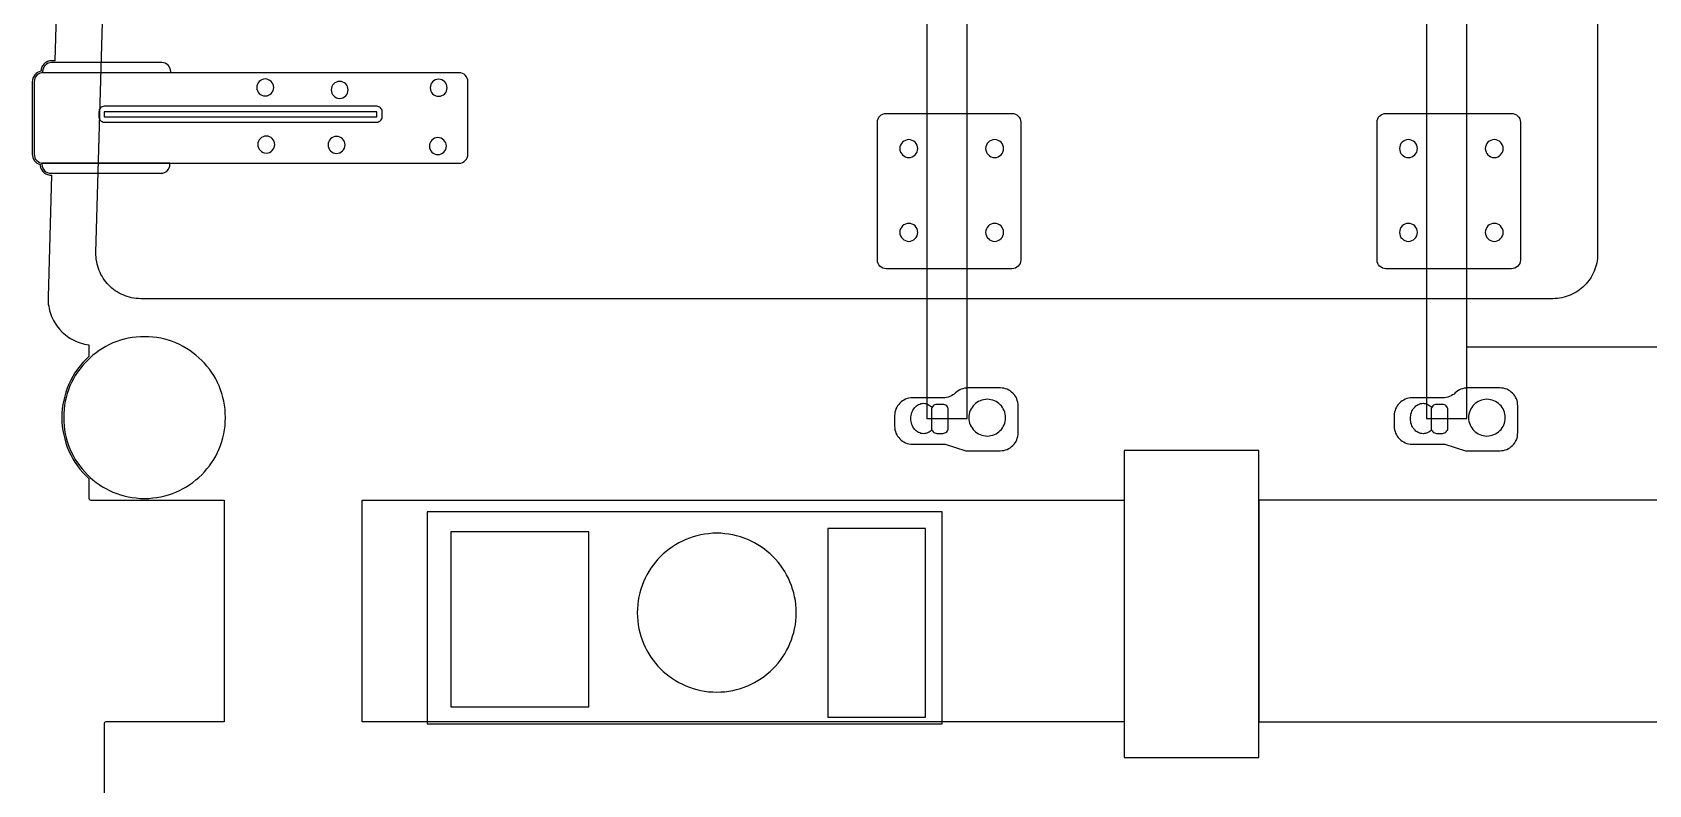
# Model space of a CAD drawing. Extents: x -295 to 296, y -191 to 193.
# Drawn here: x -295.1 to -168.9, y -113.1 to -54.3 of the extents above; entities that cross this region are included whole.
import ezdxf

# ---------------------------------------------------------------- set-up
doc = ezdxf.new("R2010")
doc.units = 0
doc.layers.add('레이어_1', color=18, linetype='CONTINUOUS')
doc.layers.add('레이어_2', color=1, linetype='CONTINUOUS')

msp = doc.modelspace()

# ---------------------------------------------------------------- linework, layer by layer
at = {"layer": '레이어_1'}
for points in [[(-172.93, -34.12), (-172.93, -71.61), (-172.93, -71.79), (-172.94, -71.96), (-172.97, -72.14), (-173, -72.31), (-173.04, -72.48), (-173.08, -72.65), (-173.14, -72.81), (-173.2, -72.97), (-173.27, -73.12), (-173.35, -73.27), (-173.43, -73.42), (-173.52, -73.56), (-173.62, -73.7), (-173.72, -73.83), (-173.83, -73.96), (-173.95, -74.08), (-174.07, -74.2), (-174.2, -74.31), (-174.33, -74.41), (-174.47, -74.51), (-174.61, -74.6), (-174.76, -74.68), (-174.91, -74.76), (-175.06, -74.83), (-175.22, -74.89), (-175.38, -74.95), (-175.55, -75), (-175.72, -75.03), (-175.89, -75.07), (-176.07, -75.09), (-176.25, -75.1), (-176.43, -75.11), (-286.68, -75.11), (-286.86, -75.1), (-287.04, -75.09), (-287.22, -75.06), (-287.4, -75.03), (-287.57, -74.99), (-287.74, -74.94), (-287.9, -74.89), (-288.06, -74.82), (-288.22, -74.75), (-288.37, -74.67), (-288.52, -74.58), (-288.67, -74.49), (-288.81, -74.39), (-288.94, -74.28), (-289.07, -74.16), (-289.19, -74.04), (-289.3, -73.92), (-289.41, -73.79), (-289.52, -73.65), (-289.61, -73.51), (-289.7, -73.36), (-289.79, -73.21), (-289.86, -73.06), (-289.93, -72.9), (-289.99, -72.74), (-290.04, -72.57), (-290.09, -72.4), (-290.12, -72.23), (-290.15, -72.05), (-290.17, -71.87), (-290.18, -71.69), (-290.18, -71.5), (-283.5, 159.44)], [(-291.65, 3.54), (-293.38, -56.52), (-293.64, -56.52), (-293.72, -56.53), (-293.8, -56.54), (-293.88, -56.56), (-293.96, -56.59), (-294.03, -56.62), (-294.1, -56.66), (-294.22, -56.76), (-294.33, -56.88), (-294.37, -56.95), (-294.41, -57.02), (-294.44, -57.09), (-294.46, -57.17), (-294.47, -57.25), (-294.48, -57.34), (-294.62, -57.38), (-294.75, -57.44), (-294.86, -57.53), (-294.96, -57.63), (-295.04, -57.75), (-295.1, -57.87), (-295.13, -58.01), (-295.15, -58.16), (-295.15, -63.82), (-295.14, -63.96), (-295.1, -64.09), (-295.05, -64.22), (-294.98, -64.33), (-294.89, -64.43), (-294.79, -64.51), (-294.67, -64.58), (-294.54, -64.63), (-294.53, -64.72), (-294.52, -64.8), (-294.5, -64.88), (-294.47, -64.95), (-294.43, -65.02), (-294.39, -65.09), (-294.29, -65.21), (-294.23, -65.27), (-294.16, -65.31), (-294.1, -65.35), (-294.02, -65.39), (-293.95, -65.42), (-293.87, -65.44), (-293.79, -65.45), (-293.7, -65.45), (-293.64, -65.45), (-293.92, -75), (-293.92, -75.18), (-293.91, -75.35), (-293.9, -75.53), (-293.87, -75.7), (-293.84, -75.86), (-293.8, -76.03), (-293.76, -76.19), (-293.7, -76.35), (-293.64, -76.51), (-293.57, -76.66), (-293.5, -76.81), (-293.42, -76.95), (-293.24, -77.23), (-293.03, -77.49), (-292.81, -77.72), (-292.56, -77.94), (-292.3, -78.14), (-292.16, -78.23), (-292.01, -78.31), (-291.86, -78.38), (-291.71, -78.45), (-291.56, -78.51), (-291.4, -78.57), (-291.24, -78.62), (-291.07, -78.66), (-290.9, -78.69), (-290.73, -78.72), (-290.73, -78.86), (-290.73, -78.88), (-290.73, -79.62), (-290.98, -79.85), (-291.21, -80.1), (-291.42, -80.35), (-291.63, -80.62), (-291.82, -80.9), (-291.99, -81.18), (-292.15, -81.48), (-292.29, -81.78), (-292.42, -82.09), (-292.53, -82.4), (-292.62, -82.72), (-292.7, -83.05), (-292.76, -83.38), (-292.81, -83.71), (-292.84, -84.05), (-292.84, -84.39), (-292.84, -84.74), (-292.81, -85.08), (-292.76, -85.41), (-292.7, -85.74), (-292.62, -86.07), (-292.53, -86.39), (-292.42, -86.7), (-292.29, -87.01), (-292.15, -87.31), (-291.99, -87.61), (-291.82, -87.89), (-291.63, -88.16), (-291.43, -88.43), (-291.21, -88.68), (-290.98, -88.93), (-290.74, -89.16), (-290.73, -90.7), (-290.72, -90.76), (-290.69, -90.8), (-290.65, -90.83), (-290.59, -90.84), (-280.17, -90.84), (-280.17, -108.17), (-289.41, -108.17), (-289.46, -108.18), (-289.51, -108.21), (-289.54, -108.26), (-289.55, -108.31), (-289.55, -122.77)]]:
    msp.add_lwpolyline(points, dxfattribs=at)
for points in [[(-209.9, -108.17), (-269.38, -108.17), (-269.38, -90.84), (-209.9, -90.84)], [(-199.39, -108.17), (-169.43, -108.17), (-168.94, -108.17), (-168.45, -108.17), (-127.98, -108.17), (-127.98, -90.84), (-128.3, -90.84), (-168.45, -90.84), (-168.94, -90.84), (-169.43, -90.84), (-199.39, -90.84)]]:
    msp.add_lwpolyline(points, close=True, dxfattribs=at)
at = {"layer": '레이어_2'}
for points in [[(-225.3, 22.5), (-225.3, -84.46), (-222.15, -84.46), (-222.15, 22.5)], [(-186.29, 22.5), (-186.29, -84.46), (-183.14, -84.46), (-183.14, 22.5)], [(-217.96, -65.08), (-217.96, -67.88), (-217.96, -67.88), (-217.96, -72.08), (-217.98, -72.22), (-218.02, -72.35), (-218.08, -72.47), (-218.17, -72.57), (-218.27, -72.66), (-218.39, -72.72), (-218.52, -72.76), (-218.66, -72.78), (-228.46, -72.78), (-228.61, -72.76), (-228.74, -72.72), (-228.86, -72.66), (-228.96, -72.57), (-229.05, -72.47), (-229.11, -72.35), (-229.15, -72.22), (-229.16, -72.08), (-229.16, -67.88), (-229.16, -65.53), (-229.16, -61.33), (-229.15, -61.19), (-229.11, -61.06), (-229.05, -60.94), (-228.96, -60.84), (-228.86, -60.75), (-228.74, -60.69), (-228.61, -60.64), (-228.46, -60.63), (-218.66, -60.63), (-218.52, -60.64), (-218.39, -60.69), (-218.27, -60.75), (-218.17, -60.84), (-218.08, -60.94), (-218.02, -61.06), (-217.98, -61.19), (-217.96, -61.33), (-217.96, -65.53)], [(-178.95, -65.08), (-178.95, -67.88), (-178.95, -67.88), (-178.95, -72.08), (-178.97, -72.22), (-179.01, -72.35), (-179.07, -72.47), (-179.16, -72.57), (-179.26, -72.66), (-179.38, -72.72), (-179.51, -72.76), (-179.65, -72.78), (-189.45, -72.78), (-189.59, -72.76), (-189.72, -72.72), (-189.84, -72.66), (-189.95, -72.57), (-190.03, -72.47), (-190.1, -72.35), (-190.14, -72.22), (-190.15, -72.08), (-190.15, -67.88), (-190.15, -65.53), (-190.15, -61.33), (-190.14, -61.19), (-190.1, -61.06), (-190.03, -60.94), (-189.95, -60.84), (-189.84, -60.75), (-189.72, -60.69), (-189.59, -60.64), (-189.45, -60.63), (-179.65, -60.63), (-179.51, -60.64), (-179.38, -60.69), (-179.26, -60.75), (-179.16, -60.84), (-179.07, -60.94), (-179.01, -61.06), (-178.97, -61.19), (-178.95, -61.33), (-178.95, -65.53)], [(-183.14, -78.88), (-154.74, -78.88)], [(-224.91, -85.35), (-224.97, -85.42), (-225.05, -85.48), (-225.13, -85.53), (-225.21, -85.57), (-225.29, -85.61), (-225.38, -85.63), (-225.47, -85.65), (-225.57, -85.66), (-225.67, -85.65), (-225.77, -85.63), (-225.86, -85.6), (-225.95, -85.56), (-226.04, -85.51), (-226.12, -85.45), (-226.19, -85.38), (-226.26, -85.31), (-226.33, -85.22), (-226.39, -85.13), (-226.43, -85.03), (-226.48, -84.93), (-226.51, -84.82), (-226.53, -84.71), (-226.55, -84.59), (-226.55, -84.47), (-226.55, -84.35), (-226.53, -84.23), (-226.51, -84.12), (-226.48, -84.01), (-226.43, -83.9), (-226.39, -83.81), (-226.33, -83.72), (-226.26, -83.63), (-226.19, -83.56), (-226.12, -83.49), (-226.04, -83.43), (-225.95, -83.38), (-225.86, -83.34), (-225.77, -83.31), (-225.67, -83.29), (-225.57, -83.28), (-225.47, -83.29), (-225.38, -83.31), (-225.28, -83.33), (-225.2, -83.37), (-225.11, -83.42), (-225.03, -83.47), (-224.96, -83.53), (-224.89, -83.61)], [(-185.89, -85.35), (-185.96, -85.42), (-186.03, -85.48), (-186.11, -85.53), (-186.19, -85.57), (-186.28, -85.61), (-186.37, -85.63), (-186.46, -85.65), (-186.55, -85.66), (-186.65, -85.65), (-186.75, -85.63), (-186.85, -85.6), (-186.94, -85.56), (-187.02, -85.51), (-187.11, -85.45), (-187.18, -85.38), (-187.25, -85.31), (-187.32, -85.22), (-187.37, -85.13), (-187.42, -85.03), (-187.46, -84.93), (-187.5, -84.82), (-187.52, -84.71), (-187.54, -84.59), (-187.54, -84.47), (-187.54, -84.35), (-187.52, -84.23), (-187.5, -84.12), (-187.46, -84.01), (-187.42, -83.9), (-187.37, -83.81), (-187.32, -83.72), (-187.25, -83.63), (-187.18, -83.56), (-187.11, -83.49), (-187.02, -83.43), (-186.94, -83.38), (-186.85, -83.34), (-186.75, -83.31), (-186.65, -83.29), (-186.55, -83.28), (-186.46, -83.29), (-186.36, -83.31), (-186.27, -83.33), (-186.18, -83.37), (-186.1, -83.42), (-186.02, -83.47), (-185.95, -83.53), (-185.88, -83.61)]]:
    msp.add_lwpolyline(points, dxfattribs=at)
for points in [[(-285.04, -56.66), (-293.64, -56.66), (-293.78, -56.68), (-293.91, -56.72), (-294.03, -56.78), (-294.13, -56.87), (-294.22, -56.97), (-294.28, -57.09), (-294.32, -57.22), (-294.34, -57.36), (-294.34, -57.45), (-284.34, -57.45), (-284.34, -57.36), (-284.36, -57.22), (-284.4, -57.09), (-284.46, -56.97), (-284.55, -56.87), (-284.65, -56.78), (-284.77, -56.72), (-284.9, -56.68)], [(-295.01, -63.82), (-294.99, -63.96), (-294.95, -64.1), (-294.89, -64.22), (-294.8, -64.32), (-294.7, -64.4), (-294.58, -64.47), (-294.45, -64.51), (-294.31, -64.52), (-261.83, -64.52), (-261.69, -64.51), (-261.56, -64.47), (-261.44, -64.4), (-261.34, -64.32), (-261.25, -64.22), (-261.19, -64.1), (-261.15, -63.96), (-261.13, -63.82), (-261.13, -58.16), (-261.15, -58.02), (-261.19, -57.89), (-261.25, -57.77), (-261.34, -57.66), (-261.44, -57.58), (-261.56, -57.51), (-261.69, -57.47), (-261.83, -57.46), (-294.31, -57.46), (-294.45, -57.47), (-294.58, -57.51), (-294.7, -57.58), (-294.8, -57.66), (-294.89, -57.77), (-294.95, -57.89), (-294.99, -58.02), (-295.01, -58.16)], [(-276.96, -57.94), (-277.09, -57.96), (-277.22, -58), (-277.33, -58.06), (-277.43, -58.14), (-277.51, -58.24), (-277.57, -58.35), (-277.61, -58.47), (-277.62, -58.61), (-277.61, -58.74), (-277.57, -58.86), (-277.51, -58.98), (-277.43, -59.07), (-277.33, -59.16), (-277.22, -59.22), (-277.09, -59.26), (-276.96, -59.27), (-276.82, -59.26), (-276.7, -59.22), (-276.59, -59.16), (-276.49, -59.07), (-276.41, -58.98), (-276.35, -58.86), (-276.31, -58.74), (-276.3, -58.61), (-276.31, -58.47), (-276.35, -58.35), (-276.41, -58.24), (-276.49, -58.14), (-276.59, -58.06), (-276.7, -58), (-276.82, -57.96)], [(-263.42, -57.97), (-263.55, -57.98), (-263.68, -58.02), (-263.79, -58.08), (-263.89, -58.16), (-263.97, -58.26), (-264.03, -58.37), (-264.07, -58.5), (-264.08, -58.63), (-264.07, -58.76), (-264.03, -58.89), (-263.97, -59), (-263.89, -59.1), (-263.79, -59.18), (-263.68, -59.24), (-263.55, -59.28), (-263.42, -59.29), (-263.28, -59.28), (-263.16, -59.24), (-263.05, -59.18), (-262.95, -59.1), (-262.87, -59), (-262.81, -58.89), (-262.77, -58.76), (-262.76, -58.63), (-262.77, -58.5), (-262.81, -58.37), (-262.87, -58.26), (-262.95, -58.16), (-263.05, -58.08), (-263.16, -58.02), (-263.28, -57.98)], [(-271.15, -58.14), (-271.28, -58.15), (-271.4, -58.19), (-271.52, -58.25), (-271.61, -58.33), (-271.7, -58.43), (-271.76, -58.54), (-271.8, -58.67), (-271.81, -58.8), (-271.8, -58.93), (-271.76, -59.06), (-271.7, -59.17), (-271.61, -59.27), (-271.52, -59.35), (-271.4, -59.41), (-271.28, -59.45), (-271.15, -59.46), (-271.01, -59.45), (-270.89, -59.41), (-270.78, -59.35), (-270.68, -59.27), (-270.6, -59.17), (-270.54, -59.06), (-270.5, -58.93), (-270.48, -58.8), (-270.5, -58.67), (-270.54, -58.54), (-270.6, -58.43), (-270.68, -58.33), (-270.78, -58.25), (-270.89, -58.19), (-271.01, -58.15)], [(-289.53, -60.08), (-289.61, -60.09), (-289.69, -60.12), (-289.76, -60.15), (-289.83, -60.21), (-289.88, -60.27), (-289.92, -60.34), (-289.94, -60.42), (-289.95, -60.5), (-289.95, -60.9), (-289.94, -60.98), (-289.92, -61.06), (-289.88, -61.13), (-289.83, -61.19), (-289.76, -61.24), (-289.69, -61.28), (-289.61, -61.31), (-289.53, -61.32), (-268.25, -61.32), (-268.17, -61.31), (-268.09, -61.28), (-268.02, -61.24), (-267.96, -61.19), (-267.91, -61.13), (-267.87, -61.06), (-267.84, -60.98), (-267.83, -60.9), (-267.83, -60.5), (-267.84, -60.42), (-267.87, -60.34), (-267.91, -60.27), (-267.96, -60.21), (-268.02, -60.15), (-268.09, -60.12), (-268.17, -60.09), (-268.25, -60.08)], [(-289.53, -60.5), (-289.53, -60.9), (-268.25, -60.9), (-268.25, -60.5)], [(-276.88, -62.41), (-277.01, -62.42), (-277.13, -62.46), (-277.25, -62.52), (-277.34, -62.6), (-277.43, -62.7), (-277.49, -62.81), (-277.53, -62.93), (-277.54, -63.07), (-277.53, -63.2), (-277.49, -63.33), (-277.43, -63.44), (-277.34, -63.54), (-277.25, -63.62), (-277.13, -63.68), (-277.01, -63.72), (-276.88, -63.73), (-276.74, -63.72), (-276.62, -63.68), (-276.51, -63.62), (-276.41, -63.54), (-276.33, -63.44), (-276.27, -63.33), (-276.23, -63.2), (-276.21, -63.07), (-276.23, -62.93), (-276.27, -62.81), (-276.33, -62.7), (-276.41, -62.6), (-276.51, -62.52), (-276.62, -62.46), (-276.74, -62.42)], [(-271.39, -62.43), (-271.53, -62.45), (-271.65, -62.49), (-271.76, -62.55), (-271.86, -62.63), (-271.94, -62.73), (-272, -62.84), (-272.04, -62.96), (-272.06, -63.1), (-272.04, -63.23), (-272, -63.36), (-271.94, -63.47), (-271.86, -63.57), (-271.76, -63.65), (-271.65, -63.71), (-271.53, -63.75), (-271.39, -63.76), (-271.26, -63.75), (-271.13, -63.71), (-271.02, -63.65), (-270.92, -63.57), (-270.84, -63.47), (-270.78, -63.36), (-270.74, -63.23), (-270.73, -63.1), (-270.74, -62.96), (-270.78, -62.84), (-270.84, -62.73), (-270.92, -62.63), (-271.02, -62.55), (-271.13, -62.49), (-271.26, -62.45)], [(-263.48, -62.53), (-263.61, -62.54), (-263.74, -62.58), (-263.85, -62.64), (-263.95, -62.72), (-264.03, -62.82), (-264.09, -62.93), (-264.13, -63.05), (-264.14, -63.19), (-264.13, -63.32), (-264.09, -63.45), (-264.03, -63.56), (-263.95, -63.66), (-263.85, -63.74), (-263.74, -63.8), (-263.61, -63.84), (-263.48, -63.85), (-263.35, -63.84), (-263.22, -63.8), (-263.11, -63.74), (-263.01, -63.66), (-262.93, -63.56), (-262.87, -63.45), (-262.83, -63.32), (-262.82, -63.19), (-262.83, -63.05), (-262.87, -62.93), (-262.93, -62.82), (-263.01, -62.72), (-263.11, -62.64), (-263.22, -62.58), (-263.35, -62.54)], [(-226.71, -62.68), (-226.85, -62.7), (-226.98, -62.74), (-227.1, -62.8), (-227.21, -62.89), (-227.29, -62.99), (-227.36, -63.11), (-227.4, -63.24), (-227.41, -63.38), (-227.4, -63.52), (-227.36, -63.66), (-227.29, -63.78), (-227.21, -63.88), (-227.1, -63.96), (-226.98, -64.03), (-226.85, -64.07), (-226.71, -64.08), (-226.57, -64.07), (-226.44, -64.03), (-226.32, -63.96), (-226.22, -63.88), (-226.13, -63.78), (-226.07, -63.66), (-226.03, -63.52), (-226.01, -63.38), (-226.03, -63.24), (-226.07, -63.11), (-226.13, -62.99), (-226.22, -62.89), (-226.32, -62.8), (-226.44, -62.74), (-226.57, -62.7)], [(-226.71, -62.68), (-226.85, -62.7), (-226.98, -62.74), (-227.1, -62.8), (-227.21, -62.89), (-227.29, -62.99), (-227.36, -63.11), (-227.4, -63.24), (-227.41, -63.38), (-227.4, -63.52), (-227.36, -63.66), (-227.29, -63.78), (-227.21, -63.88), (-227.1, -63.96), (-226.98, -64.03), (-226.85, -64.07), (-226.71, -64.08), (-226.57, -64.07), (-226.44, -64.03), (-226.32, -63.96), (-226.22, -63.88), (-226.13, -63.78), (-226.07, -63.66), (-226.03, -63.52), (-226.01, -63.38), (-226.03, -63.24), (-226.07, -63.11), (-226.13, -62.99), (-226.22, -62.89), (-226.32, -62.8), (-226.44, -62.74), (-226.57, -62.7)], [(-220.01, -62.68), (-220.15, -62.7), (-220.28, -62.74), (-220.4, -62.8), (-220.5, -62.89), (-220.59, -62.99), (-220.65, -63.11), (-220.69, -63.24), (-220.71, -63.38), (-220.69, -63.52), (-220.65, -63.66), (-220.59, -63.78), (-220.5, -63.88), (-220.4, -63.96), (-220.28, -64.03), (-220.15, -64.07), (-220.01, -64.08), (-219.87, -64.07), (-219.74, -64.03), (-219.62, -63.96), (-219.51, -63.88), (-219.43, -63.78), (-219.36, -63.66), (-219.32, -63.52), (-219.31, -63.38), (-219.32, -63.24), (-219.36, -63.11), (-219.43, -62.99), (-219.51, -62.89), (-219.62, -62.8), (-219.74, -62.74), (-219.87, -62.7)], [(-187.7, -62.68), (-187.84, -62.7), (-187.97, -62.74), (-188.09, -62.8), (-188.19, -62.89), (-188.28, -62.99), (-188.34, -63.11), (-188.38, -63.24), (-188.4, -63.38), (-188.38, -63.52), (-188.34, -63.66), (-188.28, -63.78), (-188.19, -63.88), (-188.09, -63.96), (-187.97, -64.03), (-187.84, -64.07), (-187.7, -64.08), (-187.56, -64.07), (-187.43, -64.03), (-187.31, -63.96), (-187.2, -63.88), (-187.12, -63.78), (-187.05, -63.66), (-187.01, -63.52), (-187, -63.38), (-187.01, -63.24), (-187.05, -63.11), (-187.12, -62.99), (-187.2, -62.89), (-187.31, -62.8), (-187.43, -62.74), (-187.56, -62.7)], [(-187.7, -62.68), (-187.84, -62.7), (-187.97, -62.74), (-188.09, -62.8), (-188.19, -62.89), (-188.28, -62.99), (-188.34, -63.11), (-188.38, -63.24), (-188.4, -63.38), (-188.38, -63.52), (-188.34, -63.66), (-188.28, -63.78), (-188.19, -63.88), (-188.09, -63.96), (-187.97, -64.03), (-187.84, -64.07), (-187.7, -64.08), (-187.56, -64.07), (-187.43, -64.03), (-187.31, -63.96), (-187.2, -63.88), (-187.12, -63.78), (-187.05, -63.66), (-187.01, -63.52), (-187, -63.38), (-187.01, -63.24), (-187.05, -63.11), (-187.12, -62.99), (-187.2, -62.89), (-187.31, -62.8), (-187.43, -62.74), (-187.56, -62.7)], [(-181, -62.68), (-181.14, -62.7), (-181.27, -62.74), (-181.39, -62.8), (-181.49, -62.89), (-181.58, -62.99), (-181.64, -63.11), (-181.68, -63.24), (-181.7, -63.38), (-181.68, -63.52), (-181.64, -63.66), (-181.58, -63.78), (-181.49, -63.88), (-181.39, -63.96), (-181.27, -64.03), (-181.14, -64.07), (-181, -64.08), (-180.85, -64.07), (-180.72, -64.03), (-180.6, -63.96), (-180.5, -63.88), (-180.42, -63.78), (-180.35, -63.66), (-180.31, -63.52), (-180.3, -63.38), (-180.31, -63.24), (-180.35, -63.11), (-180.42, -62.99), (-180.5, -62.89), (-180.6, -62.8), (-180.72, -62.74), (-180.85, -62.7)], [(-294.4, -64.52), (-294.4, -64.61), (-294.39, -64.75), (-294.35, -64.89), (-294.28, -65), (-294.2, -65.11), (-294.09, -65.19), (-293.97, -65.26), (-293.84, -65.3), (-293.7, -65.31), (-285.1, -65.31), (-284.96, -65.3), (-284.83, -65.26), (-284.71, -65.19), (-284.61, -65.11), (-284.52, -65), (-284.46, -64.89), (-284.42, -64.75), (-284.4, -64.61), (-284.4, -64.52)], [(-226.71, -69.23), (-226.85, -69.24), (-226.98, -69.28), (-227.1, -69.35), (-227.21, -69.43), (-227.29, -69.54), (-227.36, -69.66), (-227.4, -69.79), (-227.41, -69.93), (-227.4, -70.07), (-227.36, -70.2), (-227.29, -70.32), (-227.21, -70.42), (-227.1, -70.51), (-226.98, -70.57), (-226.85, -70.61), (-226.71, -70.63), (-226.57, -70.61), (-226.44, -70.57), (-226.32, -70.51), (-226.22, -70.42), (-226.13, -70.32), (-226.07, -70.2), (-226.03, -70.07), (-226.01, -69.93), (-226.03, -69.79), (-226.07, -69.66), (-226.13, -69.54), (-226.22, -69.43), (-226.32, -69.35), (-226.44, -69.28), (-226.57, -69.24)], [(-226.71, -69.23), (-226.85, -69.24), (-226.98, -69.28), (-227.1, -69.35), (-227.21, -69.43), (-227.29, -69.54), (-227.36, -69.66), (-227.4, -69.79), (-227.41, -69.93), (-227.4, -70.07), (-227.36, -70.2), (-227.29, -70.32), (-227.21, -70.42), (-227.1, -70.51), (-226.98, -70.57), (-226.85, -70.61), (-226.71, -70.63), (-226.57, -70.61), (-226.44, -70.57), (-226.32, -70.51), (-226.22, -70.42), (-226.13, -70.32), (-226.07, -70.2), (-226.03, -70.07), (-226.01, -69.93), (-226.03, -69.79), (-226.07, -69.66), (-226.13, -69.54), (-226.22, -69.43), (-226.32, -69.35), (-226.44, -69.28), (-226.57, -69.24)], [(-220.01, -69.23), (-220.15, -69.24), (-220.28, -69.28), (-220.4, -69.35), (-220.5, -69.43), (-220.59, -69.54), (-220.65, -69.66), (-220.69, -69.79), (-220.71, -69.93), (-220.69, -70.07), (-220.65, -70.2), (-220.59, -70.32), (-220.5, -70.42), (-220.4, -70.51), (-220.28, -70.57), (-220.15, -70.61), (-220.01, -70.63), (-219.87, -70.61), (-219.74, -70.57), (-219.62, -70.51), (-219.51, -70.42), (-219.43, -70.32), (-219.36, -70.2), (-219.32, -70.07), (-219.31, -69.93), (-219.32, -69.79), (-219.36, -69.66), (-219.43, -69.54), (-219.51, -69.43), (-219.62, -69.35), (-219.74, -69.28), (-219.87, -69.24)], [(-187.7, -69.23), (-187.84, -69.24), (-187.97, -69.28), (-188.09, -69.35), (-188.19, -69.43), (-188.28, -69.54), (-188.34, -69.66), (-188.38, -69.79), (-188.4, -69.93), (-188.38, -70.07), (-188.34, -70.2), (-188.28, -70.32), (-188.19, -70.42), (-188.09, -70.51), (-187.97, -70.57), (-187.84, -70.61), (-187.7, -70.63), (-187.56, -70.61), (-187.43, -70.57), (-187.31, -70.51), (-187.2, -70.42), (-187.12, -70.32), (-187.05, -70.2), (-187.01, -70.07), (-187, -69.93), (-187.01, -69.79), (-187.05, -69.66), (-187.12, -69.54), (-187.2, -69.43), (-187.31, -69.35), (-187.43, -69.28), (-187.56, -69.24)], [(-187.7, -69.23), (-187.84, -69.24), (-187.97, -69.28), (-188.09, -69.35), (-188.19, -69.43), (-188.28, -69.54), (-188.34, -69.66), (-188.38, -69.79), (-188.4, -69.93), (-188.38, -70.07), (-188.34, -70.2), (-188.28, -70.32), (-188.19, -70.42), (-188.09, -70.51), (-187.97, -70.57), (-187.84, -70.61), (-187.7, -70.63), (-187.56, -70.61), (-187.43, -70.57), (-187.31, -70.51), (-187.2, -70.42), (-187.12, -70.32), (-187.05, -70.2), (-187.01, -70.07), (-187, -69.93), (-187.01, -69.79), (-187.05, -69.66), (-187.12, -69.54), (-187.2, -69.43), (-187.31, -69.35), (-187.43, -69.28), (-187.56, -69.24)], [(-181, -69.23), (-181.14, -69.24), (-181.27, -69.28), (-181.39, -69.35), (-181.49, -69.43), (-181.58, -69.54), (-181.64, -69.66), (-181.68, -69.79), (-181.7, -69.93), (-181.68, -70.07), (-181.64, -70.2), (-181.58, -70.32), (-181.49, -70.42), (-181.39, -70.51), (-181.27, -70.57), (-181.14, -70.61), (-181, -70.63), (-180.85, -70.61), (-180.72, -70.57), (-180.6, -70.51), (-180.5, -70.42), (-180.42, -70.32), (-180.35, -70.2), (-180.31, -70.07), (-180.3, -69.93), (-180.31, -69.79), (-180.35, -69.66), (-180.42, -69.54), (-180.5, -69.43), (-180.6, -69.35), (-180.72, -69.28), (-180.85, -69.24)], [(-286.39, -78.08), (-286.71, -78.08), (-287.03, -78.11), (-287.35, -78.15), (-287.66, -78.2), (-287.97, -78.27), (-288.27, -78.36), (-288.56, -78.46), (-288.85, -78.57), (-289.13, -78.7), (-289.4, -78.84), (-289.66, -78.99), (-289.92, -79.15), (-290.17, -79.33), (-290.41, -79.52), (-290.63, -79.72), (-290.85, -79.93), (-291.06, -80.15), (-291.26, -80.38), (-291.45, -80.61), (-291.63, -80.86), (-291.79, -81.12), (-291.94, -81.38), (-292.08, -81.66), (-292.21, -81.93), (-292.32, -82.22), (-292.42, -82.52), (-292.51, -82.82), (-292.58, -83.12), (-292.63, -83.43), (-292.67, -83.75), (-292.7, -84.07), (-292.7, -84.39), (-292.7, -84.72), (-292.67, -85.04), (-292.63, -85.36), (-292.58, -85.67), (-292.51, -85.97), (-292.42, -86.27), (-292.32, -86.57), (-292.21, -86.85), (-292.08, -87.13), (-291.94, -87.41), (-291.79, -87.67), (-291.63, -87.93), (-291.45, -88.18), (-291.26, -88.41), (-291.06, -88.64), (-290.85, -88.86), (-290.63, -89.07), (-290.41, -89.27), (-290.17, -89.46), (-289.92, -89.63), (-289.66, -89.8), (-289.4, -89.95), (-289.13, -90.09), (-288.85, -90.22), (-288.56, -90.33), (-288.27, -90.43), (-287.97, -90.51), (-287.66, -90.58), (-287.35, -90.64), (-287.03, -90.68), (-286.71, -90.71), (-286.39, -90.71), (-286.06, -90.71), (-285.74, -90.68), (-285.42, -90.64), (-285.11, -90.58), (-284.81, -90.51), (-284.51, -90.43), (-284.21, -90.33), (-283.93, -90.22), (-283.65, -90.09), (-283.37, -89.95), (-283.11, -89.8), (-282.85, -89.63), (-282.61, -89.46), (-282.37, -89.27), (-282.14, -89.07), (-281.92, -88.86), (-281.71, -88.64), (-281.51, -88.41), (-281.32, -88.18), (-281.15, -87.93), (-280.98, -87.67), (-280.83, -87.41), (-280.69, -87.13), (-280.56, -86.85), (-280.45, -86.57), (-280.35, -86.27), (-280.27, -85.97), (-280.2, -85.67), (-280.14, -85.36), (-280.1, -85.04), (-280.08, -84.72), (-280.07, -84.39), (-280.08, -84.07), (-280.1, -83.75), (-280.14, -83.43), (-280.2, -83.12), (-280.27, -82.82), (-280.35, -82.52), (-280.45, -82.22), (-280.56, -81.93), (-280.69, -81.66), (-280.83, -81.38), (-280.98, -81.12), (-281.15, -80.86), (-281.32, -80.61), (-281.51, -80.38), (-281.71, -80.15), (-281.92, -79.93), (-282.14, -79.72), (-282.37, -79.52), (-282.61, -79.33), (-282.85, -79.15), (-283.11, -78.99), (-283.37, -78.84), (-283.65, -78.7), (-283.93, -78.57), (-284.21, -78.46), (-284.51, -78.36), (-284.81, -78.27), (-285.11, -78.2), (-285.42, -78.15), (-285.74, -78.11), (-286.06, -78.08)], [(-227.82, -84.26), (-227.82, -85.07), (-227.81, -85.22), (-227.79, -85.36), (-227.76, -85.49), (-227.71, -85.62), (-227.65, -85.74), (-227.58, -85.86), (-227.5, -85.96), (-227.41, -86.06), (-227.31, -86.15), (-227.2, -86.23), (-227.09, -86.3), (-226.97, -86.36), (-226.84, -86.41), (-226.7, -86.45), (-226.56, -86.47), (-226.42, -86.47), (-223.88, -86.47), (-223.07, -86.73), (-222.26, -86.99), (-219.57, -86.99), (-219.43, -86.98), (-219.29, -86.96), (-219.16, -86.93), (-219.03, -86.88), (-218.91, -86.82), (-218.79, -86.75), (-218.68, -86.67), (-218.58, -86.58), (-218.49, -86.48), (-218.41, -86.37), (-218.34, -86.26), (-218.28, -86.14), (-218.24, -86.01), (-218.2, -85.87), (-218.18, -85.73), (-218.17, -85.59), (-218.17, -83.48), (-218.18, -83.34), (-218.2, -83.2), (-218.24, -83.07), (-218.28, -82.94), (-218.34, -82.81), (-218.41, -82.7), (-218.49, -82.59), (-218.58, -82.49), (-218.68, -82.4), (-218.79, -82.32), (-218.91, -82.25), (-219.03, -82.19), (-219.16, -82.14), (-219.29, -82.11), (-219.43, -82.09), (-219.57, -82.08), (-222.09, -82.08), (-222.09, -82.08), (-222.22, -82.09), (-222.36, -82.11), (-222.49, -82.14), (-222.61, -82.18), (-222.73, -82.24), (-222.85, -82.3), (-222.95, -82.38), (-223.06, -82.47), (-223.16, -82.56), (-223.27, -82.63), (-223.38, -82.7), (-223.5, -82.76), (-223.63, -82.8), (-223.76, -82.83), (-223.89, -82.85), (-224.02, -82.86), (-226.42, -82.86), (-226.56, -82.86), (-226.7, -82.88), (-226.84, -82.92), (-226.97, -82.97), (-227.09, -83.03), (-227.2, -83.1), (-227.31, -83.18), (-227.41, -83.27), (-227.5, -83.37), (-227.58, -83.47), (-227.65, -83.59), (-227.71, -83.71), (-227.76, -83.84), (-227.79, -83.97), (-227.81, -84.11)], [(-220.59, -82.97), (-220.73, -82.98), (-220.88, -83), (-221.01, -83.04), (-221.14, -83.09), (-221.27, -83.15), (-221.39, -83.22), (-221.5, -83.3), (-221.6, -83.39), (-221.69, -83.49), (-221.77, -83.61), (-221.85, -83.72), (-221.91, -83.85), (-221.96, -83.98), (-221.99, -84.12), (-222.01, -84.26), (-222.02, -84.41), (-222.01, -84.55), (-221.99, -84.7), (-221.96, -84.83), (-221.91, -84.96), (-221.85, -85.09), (-221.77, -85.21), (-221.69, -85.32), (-221.6, -85.42), (-221.5, -85.51), (-221.39, -85.6), (-221.27, -85.67), (-221.14, -85.73), (-221.01, -85.78), (-220.88, -85.81), (-220.73, -85.83), (-220.59, -85.84), (-220.44, -85.83), (-220.3, -85.81), (-220.16, -85.78), (-220.03, -85.73), (-219.9, -85.67), (-219.78, -85.6), (-219.67, -85.51), (-219.57, -85.42), (-219.48, -85.32), (-219.4, -85.21), (-219.33, -85.09), (-219.27, -84.96), (-219.22, -84.83), (-219.18, -84.7), (-219.16, -84.55), (-219.15, -84.41), (-219.16, -84.26), (-219.18, -84.12), (-219.22, -83.98), (-219.27, -83.85), (-219.33, -83.72), (-219.4, -83.61), (-219.48, -83.49), (-219.57, -83.39), (-219.67, -83.3), (-219.78, -83.22), (-219.9, -83.15), (-220.03, -83.09), (-220.16, -83.04), (-220.3, -83), (-220.44, -82.98)], [(-188.81, -84.26), (-188.81, -85.07), (-188.8, -85.22), (-188.78, -85.36), (-188.74, -85.49), (-188.7, -85.62), (-188.64, -85.74), (-188.57, -85.86), (-188.49, -85.96), (-188.4, -86.06), (-188.3, -86.15), (-188.19, -86.23), (-188.07, -86.3), (-187.95, -86.36), (-187.82, -86.41), (-187.69, -86.45), (-187.55, -86.47), (-187.41, -86.47), (-184.86, -86.47), (-184.05, -86.73), (-183.24, -86.99), (-180.56, -86.99), (-180.42, -86.98), (-180.28, -86.96), (-180.15, -86.93), (-180.02, -86.88), (-179.89, -86.82), (-179.78, -86.75), (-179.67, -86.67), (-179.57, -86.58), (-179.48, -86.48), (-179.4, -86.37), (-179.33, -86.26), (-179.27, -86.14), (-179.22, -86.01), (-179.19, -85.87), (-179.17, -85.73), (-179.16, -85.59), (-179.16, -83.48), (-179.17, -83.34), (-179.19, -83.2), (-179.22, -83.07), (-179.27, -82.94), (-179.33, -82.81), (-179.4, -82.7), (-179.48, -82.59), (-179.57, -82.49), (-179.67, -82.4), (-179.78, -82.32), (-179.89, -82.25), (-180.02, -82.19), (-180.15, -82.14), (-180.28, -82.11), (-180.42, -82.09), (-180.56, -82.08), (-183.08, -82.08), (-183.08, -82.08), (-183.21, -82.09), (-183.34, -82.11), (-183.47, -82.14), (-183.6, -82.18), (-183.72, -82.24), (-183.83, -82.3), (-183.94, -82.38), (-184.04, -82.47), (-184.14, -82.56), (-184.25, -82.63), (-184.37, -82.7), (-184.49, -82.76), (-184.61, -82.8), (-184.74, -82.83), (-184.88, -82.85), (-185.01, -82.86), (-187.41, -82.86), (-187.55, -82.86), (-187.69, -82.88), (-187.82, -82.92), (-187.95, -82.97), (-188.07, -83.03), (-188.19, -83.1), (-188.3, -83.18), (-188.4, -83.27), (-188.49, -83.37), (-188.57, -83.47), (-188.64, -83.59), (-188.7, -83.71), (-188.74, -83.84), (-188.78, -83.97), (-188.8, -84.11)], [(-181.57, -82.97), (-181.72, -82.98), (-181.86, -83), (-182, -83.04), (-182.13, -83.09), (-182.26, -83.15), (-182.37, -83.22), (-182.48, -83.3), (-182.59, -83.39), (-182.68, -83.49), (-182.76, -83.61), (-182.83, -83.72), (-182.89, -83.85), (-182.94, -83.98), (-182.98, -84.12), (-183, -84.26), (-183.01, -84.41), (-183, -84.55), (-182.98, -84.7), (-182.94, -84.83), (-182.89, -84.96), (-182.83, -85.09), (-182.76, -85.21), (-182.68, -85.32), (-182.59, -85.42), (-182.48, -85.51), (-182.37, -85.6), (-182.26, -85.67), (-182.13, -85.73), (-182, -85.78), (-181.86, -85.81), (-181.72, -85.83), (-181.57, -85.84), (-181.43, -85.83), (-181.28, -85.81), (-181.15, -85.78), (-181.02, -85.73), (-180.89, -85.67), (-180.77, -85.6), (-180.66, -85.51), (-180.56, -85.42), (-180.47, -85.32), (-180.38, -85.21), (-180.31, -85.09), (-180.25, -84.96), (-180.2, -84.83), (-180.17, -84.7), (-180.15, -84.55), (-180.14, -84.41), (-180.15, -84.26), (-180.17, -84.12), (-180.2, -83.98), (-180.25, -83.85), (-180.31, -83.72), (-180.38, -83.61), (-180.47, -83.49), (-180.56, -83.39), (-180.66, -83.3), (-180.77, -83.22), (-180.89, -83.15), (-181.02, -83.09), (-181.15, -83.04), (-181.28, -83), (-181.43, -82.98)], [(-224.51, -83.37), (-224.6, -83.38), (-224.68, -83.4), (-224.75, -83.44), (-224.81, -83.49), (-224.86, -83.55), (-224.9, -83.63), (-224.93, -83.7), (-224.93, -83.79), (-224.93, -85.21), (-224.93, -85.29), (-224.9, -85.37), (-224.86, -85.44), (-224.81, -85.5), (-224.75, -85.56), (-224.68, -85.59), (-224.6, -85.62), (-224.51, -85.63), (-224.05, -85.63), (-223.97, -85.62), (-223.89, -85.59), (-223.81, -85.56), (-223.75, -85.5), (-223.7, -85.44), (-223.66, -85.37), (-223.64, -85.29), (-223.63, -85.21), (-223.63, -83.79), (-223.64, -83.7), (-223.66, -83.63), (-223.7, -83.55), (-223.75, -83.49), (-223.81, -83.44), (-223.89, -83.4), (-223.97, -83.38), (-224.05, -83.37)], [(-185.5, -83.37), (-185.59, -83.38), (-185.67, -83.4), (-185.74, -83.44), (-185.8, -83.49), (-185.85, -83.55), (-185.89, -83.63), (-185.91, -83.7), (-185.92, -83.79), (-185.92, -85.21), (-185.91, -85.29), (-185.89, -85.37), (-185.85, -85.44), (-185.8, -85.5), (-185.74, -85.56), (-185.67, -85.59), (-185.59, -85.62), (-185.5, -85.63), (-185.04, -85.63), (-184.95, -85.62), (-184.87, -85.59), (-184.8, -85.56), (-184.74, -85.5), (-184.69, -85.44), (-184.65, -85.37), (-184.62, -85.29), (-184.62, -85.21), (-184.62, -83.79), (-184.62, -83.7), (-184.65, -83.63), (-184.69, -83.55), (-184.74, -83.49), (-184.8, -83.44), (-184.87, -83.4), (-184.95, -83.38), (-185.04, -83.37)], [(-209.9, -110.94), (-199.39, -110.94), (-199.39, -86.96), (-209.9, -86.96)], [(-264.31, -108.31), (-224.1, -108.31), (-224.1, -91.75), (-264.31, -91.75)], [(-262.47, -107), (-251.69, -107), (-251.69, -93.33), (-262.47, -93.33)], [(-233.03, -107.79), (-225.41, -107.79), (-225.41, -93.07), (-233.03, -93.07)], [(-241.71, -93.44), (-242.02, -93.44), (-242.34, -93.47), (-242.65, -93.51), (-242.96, -93.56), (-243.26, -93.63), (-243.55, -93.71), (-243.84, -93.81), (-244.12, -93.92), (-244.39, -94.05), (-244.66, -94.18), (-244.92, -94.33), (-245.17, -94.49), (-245.42, -94.67), (-245.65, -94.85), (-245.88, -95.05), (-246.09, -95.25), (-246.3, -95.47), (-246.49, -95.69), (-246.68, -95.93), (-246.85, -96.17), (-247.01, -96.42), (-247.16, -96.68), (-247.3, -96.95), (-247.42, -97.22), (-247.53, -97.51), (-247.63, -97.79), (-247.71, -98.09), (-247.78, -98.39), (-247.84, -98.69), (-247.88, -99), (-247.9, -99.32), (-247.91, -99.64), (-247.9, -99.96), (-247.88, -100.27), (-247.84, -100.58), (-247.78, -100.89), (-247.71, -101.19), (-247.63, -101.48), (-247.53, -101.77), (-247.42, -102.05), (-247.3, -102.33), (-247.16, -102.6), (-247.01, -102.85), (-246.85, -103.11), (-246.68, -103.35), (-246.49, -103.58), (-246.3, -103.81), (-246.09, -104.02), (-245.88, -104.23), (-245.65, -104.42), (-245.42, -104.61), (-245.17, -104.78), (-244.92, -104.94), (-244.66, -105.09), (-244.39, -105.23), (-244.12, -105.35), (-243.84, -105.47), (-243.55, -105.56), (-243.26, -105.65), (-242.96, -105.72), (-242.65, -105.77), (-242.34, -105.81), (-242.02, -105.83), (-241.71, -105.84), (-241.39, -105.83), (-241.07, -105.81), (-240.76, -105.77), (-240.46, -105.72), (-240.16, -105.65), (-239.86, -105.56), (-239.57, -105.47), (-239.29, -105.35), (-239.02, -105.23), (-238.75, -105.09), (-238.49, -104.94), (-238.24, -104.78), (-237.99, -104.61), (-237.76, -104.42), (-237.53, -104.23), (-237.32, -104.02), (-237.11, -103.81), (-236.92, -103.58), (-236.73, -103.35), (-236.56, -103.11), (-236.4, -102.85), (-236.25, -102.6), (-236.11, -102.33), (-235.99, -102.05), (-235.88, -101.77), (-235.78, -101.48), (-235.7, -101.19), (-235.63, -100.89), (-235.57, -100.58), (-235.53, -100.27), (-235.51, -99.96), (-235.5, -99.64), (-235.51, -99.32), (-235.53, -99), (-235.57, -98.69), (-235.63, -98.39), (-235.7, -98.09), (-235.78, -97.79), (-235.88, -97.51), (-235.99, -97.22), (-236.11, -96.95), (-236.25, -96.68), (-236.4, -96.42), (-236.56, -96.17), (-236.73, -95.93), (-236.92, -95.69), (-237.11, -95.47), (-237.32, -95.25), (-237.53, -95.05), (-237.76, -94.85), (-237.99, -94.67), (-238.24, -94.49), (-238.49, -94.33), (-238.75, -94.18), (-239.02, -94.05), (-239.29, -93.92), (-239.57, -93.81), (-239.86, -93.71), (-240.16, -93.63), (-240.46, -93.56), (-240.76, -93.51), (-241.07, -93.47), (-241.39, -93.44)]]:
    msp.add_lwpolyline(points, close=True, dxfattribs=at)

doc.saveas('drawing.dxf')
